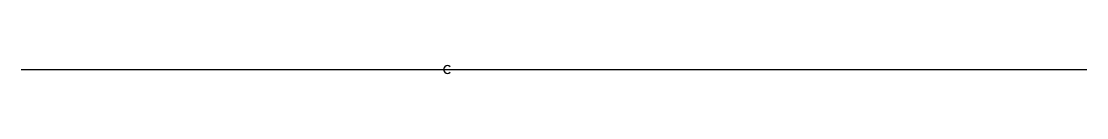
# Model space of a CAD drawing. Units: millimetres at full size, sheet at 1:100. Extents: x -15551 to 15061, y -3600 to -3380.
import ezdxf

# ---------------------------------------------------------------- set-up
doc = ezdxf.new("R2010")
doc.units = ezdxf.units.MM
doc.header["$LTSCALE"] = 100
doc.layers.add('0-0', color=7, linetype='Continuous')

msp = doc.modelspace()

# ---------------------------------------------------------------- linework, layer by layer
at = {"layer": '0-0'}
msp.add_line((-15551, -3489.8), (15061.2, -3489.8), dxfattribs=at)
msp.add_arc((-3306.1, -3489.8), 110, 45, 315, dxfattribs=at)

doc.saveas('drawing.dxf')
